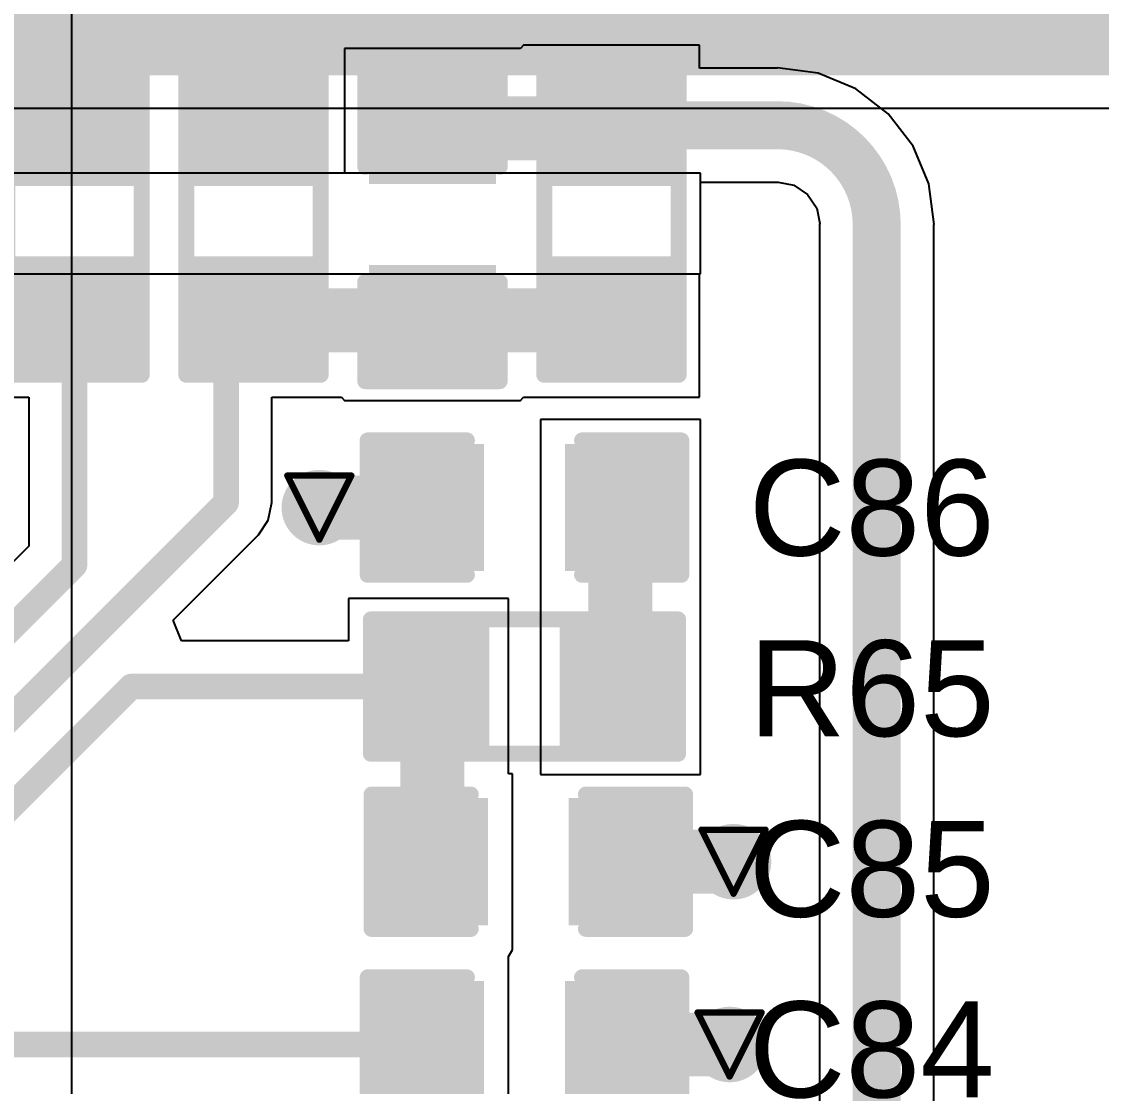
# Model space of a CAD drawing. Header units: inches. Extents: x 0 to 5359, y 0 to 5098.
# Drawn here: x 37.15 to 45.73, y 98.98 to 107.44 of the extents above; entities that cross this region are included whole.
import ezdxf

# ---------------------------------------------------------------- set-up
doc = ezdxf.new("R2010")
doc.units = ezdxf.units.IN
for name, color, linetype in [('Bottom Layer', 5, 'Continuous'), ('Drill Drawing', 1, 'Continuous'), ('Layer 1', 16, 'Continuous'), ('Layer 2', 76, 'Continuous'), ('Top Layer', 1, 'Continuous'), ('Top Overlay', 2, 'Continuous'), ('Top Paste', 8, 'Continuous'), ('Top Solder', 216, 'Continuous'), ('Via Holes', 16, 'Continuous')]:
    doc.layers.add(name, color=color, linetype=linetype)
doc.styles.add('Arial', font='', dxfattribs={"height": 0.2})
doc.styles.get('Arial').set_extended_font_data('Arial')

# ---------------------------------------------------------------- blocks, each defined once
blk = doc.blocks.new('R___0603_110')
at = {"layer": 'Top Layer'}
for points in [[(-0.3809999999999999, 0.4445), (-0.3810000000000001, -0.4445), (-1.143, -0.4445), (-1.143, 0.4445)], [(1.143, 0.4445), (1.143, -0.4445), (0.3809999999999999, -0.4445), (0.3810000000000001, 0.4445)]]:
    blk.add_hatch(color=1, dxfattribs=at).paths.add_polyline_path(points)
at = {"layer": 'Top Paste'}
for points in [[(-0.3809999999999999, 0.4445), (-0.3810000000000001, -0.4445), (-1.143, -0.4445), (-1.143, 0.4445)], [(1.143, 0.4445), (1.143, -0.4445), (0.3809999999999999, -0.4445), (0.3810000000000001, 0.4445)]]:
    blk.add_hatch(color=8, dxfattribs=at).paths.add_polyline_path(points)
at = {"layer": 'Top Solder'}
for points in [[(-0.2793999999999999, 0.5460999999999999), (-0.2794, -0.5461), (-1.2446, -0.5460999999999999), (-1.2446, 0.5461)], [(1.2446, 0.5460999999999999), (1.2446, -0.5461), (0.2793999999999999, -0.5460999999999999), (0.2794, 0.5461)]]:
    blk.add_hatch(color=216, dxfattribs=at).paths.add_polyline_path(points)
at = {"layer": 'Top Overlay'}
for points in [[(-1.2192, 0.5334, 0.127, 0.127, 0), (1.2192, 0.5334, 0.127, 0.127, 0)], [(-1.2192, -0.5334, 0.127, 0.127, 0), (-1.2192, 0.5334, 0.127, 0.127, 0)], [(1.2192, -0.5334, 0.127, 0.127, 0), (1.2192, 0.5334, 0.127, 0.127, 0)], [(-1.2192, -0.5334, 0.127, 0.127, 0), (1.2192, -0.5334, 0.127, 0.127, 0)]]:
    blk.add_lwpolyline(points, format="xyseb", dxfattribs=at)
for points in [[(-1.25095, 0.5334, 0.0635, 0.0635, 1), (-1.18745, 0.5334, 0.0635, 0.0635, 1)], [(-1.25095, 0.5334, 0.0635, 0.0635, 1), (-1.18745, 0.5334, 0.0635, 0.0635, 1)], [(1.18745, 0.5334, 0.0635, 0.0635, 1), (1.25095, 0.5334, 0.0635, 0.0635, 1)], [(1.18745, 0.5334, 0.0635, 0.0635, 1), (1.25095, 0.5334, 0.0635, 0.0635, 1)], [(-1.25095, -0.5334, 0.0635, 0.0635, 1), (-1.18745, -0.5334, 0.0635, 0.0635, 1)], [(-1.25095, -0.5334, 0.0635, 0.0635, 1), (-1.18745, -0.5334, 0.0635, 0.0635, 1)], [(1.18745, -0.5334, 0.0635, 0.0635, 1), (1.25095, -0.5334, 0.0635, 0.0635, 1)], [(1.18745, -0.5334, 0.0635, 0.0635, 1), (1.25095, -0.5334, 0.0635, 0.0635, 1)]]:
    blk.add_lwpolyline(points, format="xyseb", close=True, dxfattribs=at)
blk = doc.blocks.new('R___0603_111')
at = {"layer": 'Top Layer'}
for points in [[(-0.3809999999999999, 0.4445), (-0.3809999999999999, -0.4445), (-1.143, -0.4445), (-1.143, 0.4445)], [(1.143, 0.4445), (1.143, -0.4445), (0.3809999999999999, -0.4445), (0.3809999999999999, 0.4445)]]:
    blk.add_hatch(color=1, dxfattribs=at).paths.add_polyline_path(points)
at = {"layer": 'Top Paste'}
for points in [[(-0.3809999999999999, 0.4445), (-0.3809999999999999, -0.4445), (-1.143, -0.4445), (-1.143, 0.4445)], [(1.143, 0.4445), (1.143, -0.4445), (0.3809999999999999, -0.4445), (0.3809999999999999, 0.4445)]]:
    blk.add_hatch(color=8, dxfattribs=at).paths.add_polyline_path(points)
at = {"layer": 'Top Solder'}
for points in [[(-0.2794, 0.5460999999999999), (-0.2794, -0.5460999999999999), (-1.2446, -0.5460999999999999), (-1.2446, 0.5460999999999999)], [(1.2446, 0.5460999999999999), (1.2446, -0.5460999999999999), (0.2794, -0.5460999999999999), (0.2794, 0.5460999999999999)]]:
    blk.add_hatch(color=216, dxfattribs=at).paths.add_polyline_path(points)
at = {"layer": 'Top Overlay'}
for points in [[(-1.2192, -0.5334, 0.127, 0.127, 0), (-1.2192, 0.5334, 0.127, 0.127, 0)], [(1.2192, 0.5334, 0.127, 0.127, 0), (-1.2192, 0.5334, 0.127, 0.127, 0)], [(1.2192, -0.5334, 0.127, 0.127, 0), (1.2192, 0.5334, 0.127, 0.127, 0)], [(1.2192, -0.5334, 0.127, 0.127, 0), (-1.2192, -0.5334, 0.127, 0.127, 0)]]:
    blk.add_lwpolyline(points, format="xyseb", dxfattribs=at)
for points in [[(-1.25095, 0.5334, 0.0635, 0.0635, 1), (-1.18745, 0.5334, 0.0635, 0.0635, 1)], [(-1.25095, 0.5334, 0.0635, 0.0635, 1), (-1.18745, 0.5334, 0.0635, 0.0635, 1)], [(1.18745, 0.5334, 0.0635, 0.0635, 1), (1.25095, 0.5334, 0.0635, 0.0635, 1)], [(1.18745, 0.5334, 0.0635, 0.0635, 1), (1.25095, 0.5334, 0.0635, 0.0635, 1)], [(-1.25095, -0.5334, 0.0635, 0.0635, 1), (-1.18745, -0.5334, 0.0635, 0.0635, 1)], [(-1.25095, -0.5334, 0.0635, 0.0635, 1), (-1.18745, -0.5334, 0.0635, 0.0635, 1)], [(1.18745, -0.5334, 0.0635, 0.0635, 1), (1.25095, -0.5334, 0.0635, 0.0635, 1)], [(1.18745, -0.5334, 0.0635, 0.0635, 1), (1.25095, -0.5334, 0.0635, 0.0635, 1)]]:
    blk.add_lwpolyline(points, format="xyseb", close=True, dxfattribs=at)
blk = doc.blocks.new('R___0603_115')
at = {"layer": 'Top Layer'}
for points in [[(-0.3809999999999999, 0.4445), (-0.3809999999999999, -0.4445), (-1.143, -0.4445), (-1.143, 0.4445)], [(1.143, 0.4445), (1.143, -0.4445), (0.3809999999999999, -0.4445), (0.3809999999999999, 0.4445)]]:
    blk.add_hatch(color=1, dxfattribs=at).paths.add_polyline_path(points)
at = {"layer": 'Top Paste'}
for points in [[(-0.3809999999999999, 0.4445), (-0.3809999999999999, -0.4445), (-1.143, -0.4445), (-1.143, 0.4445)], [(1.143, 0.4445), (1.143, -0.4445), (0.3809999999999999, -0.4445), (0.3809999999999999, 0.4445)]]:
    blk.add_hatch(color=8, dxfattribs=at).paths.add_polyline_path(points)
at = {"layer": 'Top Solder'}
for points in [[(-0.2794, 0.5460999999999999), (-0.2794, -0.5460999999999999), (-1.2446, -0.5460999999999999), (-1.2446, 0.5460999999999999)], [(1.2446, 0.5460999999999999), (1.2446, -0.5460999999999999), (0.2794, -0.5460999999999999), (0.2794, 0.5460999999999999)]]:
    blk.add_hatch(color=216, dxfattribs=at).paths.add_polyline_path(points)
at = {"layer": 'Top Overlay'}
for points in [[(-1.2192, 0.5334, 0.127, 0.127, 0), (-1.2192, -0.5334, 0.127, 0.127, 0)], [(-1.2192, 0.5334, 0.127, 0.127, 0), (1.2192, 0.5334, 0.127, 0.127, 0)], [(1.2192, 0.5334, 0.127, 0.127, 0), (1.2192, -0.5334, 0.127, 0.127, 0)], [(-1.2192, -0.5334, 0.127, 0.127, 0), (1.2192, -0.5334, 0.127, 0.127, 0)]]:
    blk.add_lwpolyline(points, format="xyseb", dxfattribs=at)
for points in [[(-1.25095, 0.5334, 0.0635, 0.0635, 1), (-1.18745, 0.5334, 0.0635, 0.0635, 1)], [(-1.25095, 0.5334, 0.0635, 0.0635, 1), (-1.18745, 0.5334, 0.0635, 0.0635, 1)], [(1.18745, 0.5334, 0.0635, 0.0635, 1), (1.25095, 0.5334, 0.0635, 0.0635, 1)], [(1.18745, 0.5334, 0.0635, 0.0635, 1), (1.25095, 0.5334, 0.0635, 0.0635, 1)], [(-1.25095, -0.5334, 0.0635, 0.0635, 1), (-1.18745, -0.5334, 0.0635, 0.0635, 1)], [(-1.25095, -0.5334, 0.0635, 0.0635, 1), (-1.18745, -0.5334, 0.0635, 0.0635, 1)], [(1.18745, -0.5334, 0.0635, 0.0635, 1), (1.25095, -0.5334, 0.0635, 0.0635, 1)], [(1.18745, -0.5334, 0.0635, 0.0635, 1), (1.25095, -0.5334, 0.0635, 0.0635, 1)]]:
    blk.add_lwpolyline(points, format="xyseb", close=True, dxfattribs=at)
blk = doc.blocks.new('R___0603_116')
at = {"layer": 'Top Layer'}
for points in [[(-0.3809999999999999, 0.4445), (-0.3809999999999999, -0.4445), (-1.143, -0.4445), (-1.143, 0.4445)], [(1.143, 0.4445), (1.143, -0.4445), (0.3809999999999999, -0.4445), (0.3809999999999999, 0.4445)]]:
    blk.add_hatch(color=1, dxfattribs=at).paths.add_polyline_path(points)
at = {"layer": 'Top Paste'}
for points in [[(-0.3809999999999999, 0.4445), (-0.3809999999999999, -0.4445), (-1.143, -0.4445), (-1.143, 0.4445)], [(1.143, 0.4445), (1.143, -0.4445), (0.3809999999999999, -0.4445), (0.3809999999999999, 0.4445)]]:
    blk.add_hatch(color=8, dxfattribs=at).paths.add_polyline_path(points)
at = {"layer": 'Top Solder'}
for points in [[(-0.2794, 0.5460999999999999), (-0.2794, -0.5460999999999999), (-1.2446, -0.5460999999999999), (-1.2446, 0.5460999999999999)], [(1.2446, 0.5460999999999999), (1.2446, -0.5460999999999999), (0.2794, -0.5460999999999999), (0.2794, 0.5460999999999999)]]:
    blk.add_hatch(color=216, dxfattribs=at).paths.add_polyline_path(points)
at = {"layer": 'Top Overlay'}
for points in [[(-1.2192, 0.5334, 0.127, 0.127, 0), (-1.2192, -0.5334, 0.127, 0.127, 0)], [(-1.2192, 0.5334, 0.127, 0.127, 0), (1.2192, 0.5334, 0.127, 0.127, 0)], [(1.2192, 0.5334, 0.127, 0.127, 0), (1.2192, -0.5334, 0.127, 0.127, 0)], [(-1.2192, -0.5334, 0.127, 0.127, 0), (1.2192, -0.5334, 0.127, 0.127, 0)]]:
    blk.add_lwpolyline(points, format="xyseb", dxfattribs=at)
for points in [[(-1.25095, 0.5334, 0.0635, 0.0635, 1), (-1.18745, 0.5334, 0.0635, 0.0635, 1)], [(-1.25095, 0.5334, 0.0635, 0.0635, 1), (-1.18745, 0.5334, 0.0635, 0.0635, 1)], [(1.18745, 0.5334, 0.0635, 0.0635, 1), (1.25095, 0.5334, 0.0635, 0.0635, 1)], [(1.18745, 0.5334, 0.0635, 0.0635, 1), (1.25095, 0.5334, 0.0635, 0.0635, 1)], [(-1.25095, -0.5334, 0.0635, 0.0635, 1), (-1.18745, -0.5334, 0.0635, 0.0635, 1)], [(-1.25095, -0.5334, 0.0635, 0.0635, 1), (-1.18745, -0.5334, 0.0635, 0.0635, 1)], [(1.18745, -0.5334, 0.0635, 0.0635, 1), (1.25095, -0.5334, 0.0635, 0.0635, 1)], [(1.18745, -0.5334, 0.0635, 0.0635, 1), (1.25095, -0.5334, 0.0635, 0.0635, 1)]]:
    blk.add_lwpolyline(points, format="xyseb", close=True, dxfattribs=at)
blk = doc.blocks.new('C___0603_280')
at = {"layer": 'Top Layer'}
for points in [[(-0.3809999999999999, 0.4445), (-0.3809999999999999, -0.4445), (-1.143, -0.4445), (-1.143, 0.4445)], [(1.143, 0.4445), (1.143, -0.4445), (0.3809999999999999, -0.4445), (0.3809999999999999, 0.4445)]]:
    blk.add_hatch(color=1, dxfattribs=at).paths.add_polyline_path(points)
at = {"layer": 'Top Paste'}
for points in [[(-0.3809999999999999, 0.4445), (-0.3809999999999999, -0.4445), (-1.143, -0.4445), (-1.143, 0.4445)], [(1.143, 0.4445), (1.143, -0.4445), (0.3809999999999999, -0.4445), (0.3809999999999999, 0.4445)]]:
    blk.add_hatch(color=8, dxfattribs=at).paths.add_polyline_path(points)
at = {"layer": 'Top Solder'}
for points in [[(-0.3210001199999999, 0.50449988), (-0.3210001199999999, -0.50449988), (-1.20299988, -0.50449988), (-1.20299988, 0.50449988)], [(1.20299988, 0.50449988), (1.20299988, -0.50449988), (0.3210001199999999, -0.50449988), (0.3210001199999999, 0.50449988)]]:
    blk.add_hatch(color=216, dxfattribs=at).paths.add_polyline_path(points)
at = {"layer": 'Top Overlay'}
for points in [[(-0.4571999999999999, 0.5334, 0.127, 0.127, 0), (-1.2446, 0.5334, 0.127, 0.127, 0)], [(-1.2446, 0.5334, 0.127, 0.127, 0), (-1.2446, -0.5334, 0.127, 0.127, 0)], [(1.2446, 0.5334, 0.127, 0.127, 0), (0.4571999999999999, 0.5334, 0.127, 0.127, 0)], [(1.2446, 0.5334, 0.127, 0.127, 0), (1.2446, -0.5334, 0.127, 0.127, 0)], [(-0.4571999999999999, -0.5334, 0.127, 0.127, 0), (-1.2446, -0.5334, 0.127, 0.127, 0)], [(1.2446, -0.5334, 0.127, 0.127, 0), (0.4571999999999999, -0.5334, 0.127, 0.127, 0)]]:
    blk.add_lwpolyline(points, format="xyseb", dxfattribs=at)
for points in [[(-1.27635, 0.5334, 0.0635, 0.0635, 1), (-1.21285, 0.5334, 0.0635, 0.0635, 1)], [(-1.27635, 0.5334, 0.0635, 0.0635, 1), (-1.21285, 0.5334, 0.0635, 0.0635, 1)], [(-0.4889499999999999, 0.5334, 0.0635, 0.0635, 1), (-0.42545, 0.5334, 0.0635, 0.0635, 1)], [(0.42545, 0.5334, 0.0635, 0.0635, 1), (0.4889499999999999, 0.5334, 0.0635, 0.0635, 1)], [(1.21285, 0.5334, 0.0635, 0.0635, 1), (1.27635, 0.5334, 0.0635, 0.0635, 1)], [(1.21285, 0.5334, 0.0635, 0.0635, 1), (1.27635, 0.5334, 0.0635, 0.0635, 1)], [(-1.27635, -0.5334, 0.0635, 0.0635, 1), (-1.21285, -0.5334, 0.0635, 0.0635, 1)], [(-1.27635, -0.5334, 0.0635, 0.0635, 1), (-1.21285, -0.5334, 0.0635, 0.0635, 1)], [(-0.4889499999999999, -0.5334, 0.0635, 0.0635, 1), (-0.42545, -0.5334, 0.0635, 0.0635, 1)], [(0.42545, -0.5334, 0.0635, 0.0635, 1), (0.4889499999999999, -0.5334, 0.0635, 0.0635, 1)], [(1.21285, -0.5334, 0.0635, 0.0635, 1), (1.27635, -0.5334, 0.0635, 0.0635, 1)], [(1.21285, -0.5334, 0.0635, 0.0635, 1), (1.27635, -0.5334, 0.0635, 0.0635, 1)]]:
    blk.add_lwpolyline(points, format="xyseb", close=True, dxfattribs=at)
blk = doc.blocks.new('C___0603_281')
at = {"layer": 'Top Layer'}
for points in [[(-0.3809999999999999, 0.4445), (-0.3810000000000001, -0.4445), (-1.143, -0.4445), (-1.143, 0.4445)], [(1.143, 0.4445), (1.143, -0.4445), (0.3809999999999999, -0.4445), (0.3810000000000001, 0.4445)]]:
    blk.add_hatch(color=1, dxfattribs=at).paths.add_polyline_path(points)
at = {"layer": 'Top Paste'}
for points in [[(-0.3809999999999999, 0.4445), (-0.3810000000000001, -0.4445), (-1.143, -0.4445), (-1.143, 0.4445)], [(1.143, 0.4445), (1.143, -0.4445), (0.3809999999999999, -0.4445), (0.3810000000000001, 0.4445)]]:
    blk.add_hatch(color=8, dxfattribs=at).paths.add_polyline_path(points)
at = {"layer": 'Top Solder'}
for points in [[(-0.3210001199999999, 0.5044998799999999), (-0.3210001200000001, -0.50449988), (-1.20299988, -0.5044998799999999), (-1.20299988, 0.50449988)], [(1.20299988, 0.5044998799999999), (1.20299988, -0.50449988), (0.3210001199999999, -0.5044998799999999), (0.3210001200000001, 0.50449988)]]:
    blk.add_hatch(color=216, dxfattribs=at).paths.add_polyline_path(points)
at = {"layer": 'Top Overlay'}
for points in [[(-1.2446, 0.5334, 0.127, 0.127, 0), (-0.4571999999999999, 0.5334, 0.127, 0.127, 0)], [(-1.2446, -0.5334, 0.127, 0.127, 0), (-1.2446, 0.5334, 0.127, 0.127, 0)], [(0.4571999999999999, 0.5334, 0.127, 0.127, 0), (1.2446, 0.5334, 0.127, 0.127, 0)], [(1.2446, -0.5334, 0.127, 0.127, 0), (1.2446, 0.5334, 0.127, 0.127, 0)], [(-1.2446, -0.5334, 0.127, 0.127, 0), (-0.4571999999999999, -0.5334, 0.127, 0.127, 0)], [(0.4571999999999999, -0.5334, 0.127, 0.127, 0), (1.2446, -0.5334, 0.127, 0.127, 0)]]:
    blk.add_lwpolyline(points, format="xyseb", dxfattribs=at)
for points in [[(-1.27635, 0.5334, 0.0635, 0.0635, 1), (-1.21285, 0.5334, 0.0635, 0.0635, 1)], [(-1.27635, 0.5334, 0.0635, 0.0635, 1), (-1.21285, 0.5334, 0.0635, 0.0635, 1)], [(-0.4889499999999999, 0.5334, 0.0635, 0.0635, 1), (-0.42545, 0.5334, 0.0635, 0.0635, 1)], [(0.42545, 0.5334, 0.0635, 0.0635, 1), (0.4889499999999999, 0.5334, 0.0635, 0.0635, 1)], [(1.21285, 0.5334, 0.0635, 0.0635, 1), (1.27635, 0.5334, 0.0635, 0.0635, 1)], [(1.21285, 0.5334, 0.0635, 0.0635, 1), (1.27635, 0.5334, 0.0635, 0.0635, 1)], [(-1.27635, -0.5334, 0.0635, 0.0635, 1), (-1.21285, -0.5334, 0.0635, 0.0635, 1)], [(-1.27635, -0.5334, 0.0635, 0.0635, 1), (-1.21285, -0.5334, 0.0635, 0.0635, 1)], [(-0.4889499999999999, -0.5334, 0.0635, 0.0635, 1), (-0.42545, -0.5334, 0.0635, 0.0635, 1)], [(0.42545, -0.5334, 0.0635, 0.0635, 1), (0.4889499999999999, -0.5334, 0.0635, 0.0635, 1)], [(1.21285, -0.5334, 0.0635, 0.0635, 1), (1.27635, -0.5334, 0.0635, 0.0635, 1)], [(1.21285, -0.5334, 0.0635, 0.0635, 1), (1.27635, -0.5334, 0.0635, 0.0635, 1)]]:
    blk.add_lwpolyline(points, format="xyseb", close=True, dxfattribs=at)
blk = doc.blocks.new('C___0603_282')
at = {"layer": 'Top Layer'}
for points in [[(-0.3809999999999999, 0.4445), (-0.3809999999999999, -0.4445), (-1.143, -0.4445), (-1.143, 0.4445)], [(1.143, 0.4445), (1.143, -0.4445), (0.3809999999999999, -0.4445), (0.3809999999999999, 0.4445)]]:
    blk.add_hatch(color=1, dxfattribs=at).paths.add_polyline_path(points)
at = {"layer": 'Top Paste'}
for points in [[(-0.3809999999999999, 0.4445), (-0.3809999999999999, -0.4445), (-1.143, -0.4445), (-1.143, 0.4445)], [(1.143, 0.4445), (1.143, -0.4445), (0.3809999999999999, -0.4445), (0.3809999999999999, 0.4445)]]:
    blk.add_hatch(color=8, dxfattribs=at).paths.add_polyline_path(points)
at = {"layer": 'Top Solder'}
for points in [[(-0.3210001199999999, 0.50449988), (-0.3210001199999999, -0.50449988), (-1.20299988, -0.50449988), (-1.20299988, 0.50449988)], [(1.20299988, 0.50449988), (1.20299988, -0.50449988), (0.3210001199999999, -0.50449988), (0.3210001199999999, 0.50449988)]]:
    blk.add_hatch(color=216, dxfattribs=at).paths.add_polyline_path(points)
at = {"layer": 'Top Overlay'}
for points in [[(-0.4571999999999999, 0.5334, 0.127, 0.127, 0), (-1.2446, 0.5334, 0.127, 0.127, 0)], [(-1.2446, 0.5334, 0.127, 0.127, 0), (-1.2446, -0.5334, 0.127, 0.127, 0)], [(1.2446, 0.5334, 0.127, 0.127, 0), (0.4571999999999999, 0.5334, 0.127, 0.127, 0)], [(1.2446, 0.5334, 0.127, 0.127, 0), (1.2446, -0.5334, 0.127, 0.127, 0)], [(-0.4571999999999999, -0.5334, 0.127, 0.127, 0), (-1.2446, -0.5334, 0.127, 0.127, 0)], [(1.2446, -0.5334, 0.127, 0.127, 0), (0.4571999999999999, -0.5334, 0.127, 0.127, 0)]]:
    blk.add_lwpolyline(points, format="xyseb", dxfattribs=at)
for points in [[(-1.27635, 0.5334, 0.0635, 0.0635, 1), (-1.21285, 0.5334, 0.0635, 0.0635, 1)], [(-1.27635, 0.5334, 0.0635, 0.0635, 1), (-1.21285, 0.5334, 0.0635, 0.0635, 1)], [(-0.4889499999999999, 0.5334, 0.0635, 0.0635, 1), (-0.42545, 0.5334, 0.0635, 0.0635, 1)], [(0.42545, 0.5334, 0.0635, 0.0635, 1), (0.4889499999999999, 0.5334, 0.0635, 0.0635, 1)], [(1.21285, 0.5334, 0.0635, 0.0635, 1), (1.27635, 0.5334, 0.0635, 0.0635, 1)], [(1.21285, 0.5334, 0.0635, 0.0635, 1), (1.27635, 0.5334, 0.0635, 0.0635, 1)], [(-1.27635, -0.5334, 0.0635, 0.0635, 1), (-1.21285, -0.5334, 0.0635, 0.0635, 1)], [(-1.27635, -0.5334, 0.0635, 0.0635, 1), (-1.21285, -0.5334, 0.0635, 0.0635, 1)], [(-0.4889499999999999, -0.5334, 0.0635, 0.0635, 1), (-0.42545, -0.5334, 0.0635, 0.0635, 1)], [(0.42545, -0.5334, 0.0635, 0.0635, 1), (0.4889499999999999, -0.5334, 0.0635, 0.0635, 1)], [(1.21285, -0.5334, 0.0635, 0.0635, 1), (1.27635, -0.5334, 0.0635, 0.0635, 1)], [(1.21285, -0.5334, 0.0635, 0.0635, 1), (1.27635, -0.5334, 0.0635, 0.0635, 1)]]:
    blk.add_lwpolyline(points, format="xyseb", close=True, dxfattribs=at)
blk = doc.blocks.new('C___0603_293')
at = {"layer": 'Top Layer'}
for points in [[(-0.3809999999999999, 0.4445), (-0.3809999999999999, -0.4445), (-1.143, -0.4445), (-1.143, 0.4445)], [(1.143, 0.4445), (1.143, -0.4445), (0.3809999999999999, -0.4445), (0.3809999999999999, 0.4445)]]:
    blk.add_hatch(color=1, dxfattribs=at).paths.add_polyline_path(points)
at = {"layer": 'Top Paste'}
for points in [[(-0.3809999999999999, 0.4445), (-0.3809999999999999, -0.4445), (-1.143, -0.4445), (-1.143, 0.4445)], [(1.143, 0.4445), (1.143, -0.4445), (0.3809999999999999, -0.4445), (0.3809999999999999, 0.4445)]]:
    blk.add_hatch(color=8, dxfattribs=at).paths.add_polyline_path(points)
at = {"layer": 'Top Solder'}
for points in [[(-0.3210001199999999, 0.50449988), (-0.3210001199999999, -0.50449988), (-1.20299988, -0.50449988), (-1.20299988, 0.50449988)], [(1.20299988, 0.50449988), (1.20299988, -0.50449988), (0.3210001199999999, -0.50449988), (0.3210001199999999, 0.50449988)]]:
    blk.add_hatch(color=216, dxfattribs=at).paths.add_polyline_path(points)
at = {"layer": 'Top Overlay'}
for points in [[(-1.2446, -0.5333974599999999, 0.127, 0.127, 0), (-1.2446, 0.5334, 0.127, 0.127, 0)], [(-0.4571999999999999, 0.5334, 0.127, 0.127, 0), (-1.2446, 0.5334, 0.127, 0.127, 0)], [(1.2446, 0.5334, 0.127, 0.127, 0), (0.4571999999999999, 0.5334, 0.127, 0.127, 0)], [(1.2446, -0.5333974599999999, 0.127, 0.127, 0), (1.2446, 0.5334, 0.127, 0.127, 0)], [(-0.4571999999999999, -0.5333974599999999, 0.127, 0.127, 0), (-1.2446, -0.5333974599999999, 0.127, 0.127, 0)], [(1.2446, -0.5333974599999999, 0.127, 0.127, 0), (0.4571999999999999, -0.5333974599999999, 0.127, 0.127, 0)]]:
    blk.add_lwpolyline(points, format="xyseb", dxfattribs=at)
for points in [[(-1.27635, 0.5334, 0.0635, 0.0635, 1), (-1.21285, 0.5334, 0.0635, 0.0635, 1)], [(-1.27635, 0.5334, 0.0635, 0.0635, 1), (-1.21285, 0.5334, 0.0635, 0.0635, 1)], [(-0.4889499999999999, 0.5334, 0.0635, 0.0635, 1), (-0.42545, 0.5334, 0.0635, 0.0635, 1)], [(0.42545, 0.5334, 0.0635, 0.0635, 1), (0.4889499999999999, 0.5334, 0.0635, 0.0635, 1)], [(1.21285, 0.5334, 0.0635, 0.0635, 1), (1.27635, 0.5334, 0.0635, 0.0635, 1)], [(1.21285, 0.5334, 0.0635, 0.0635, 1), (1.27635, 0.5334, 0.0635, 0.0635, 1)], [(-1.27635, -0.5333974599999999, 0.0635, 0.0635, 1), (-1.21285, -0.5333974599999999, 0.0635, 0.0635, 1)], [(-1.27635, -0.5333974599999999, 0.0635, 0.0635, 1), (-1.21285, -0.5333974599999999, 0.0635, 0.0635, 1)], [(-0.4889499999999999, -0.5333974599999999, 0.0635, 0.0635, 1), (-0.42545, -0.5333974599999999, 0.0635, 0.0635, 1)], [(0.42545, -0.5333974599999999, 0.0635, 0.0635, 1), (0.4889499999999999, -0.5333974599999999, 0.0635, 0.0635, 1)], [(1.21285, -0.5333974599999999, 0.0635, 0.0635, 1), (1.27635, -0.5333974599999999, 0.0635, 0.0635, 1)], [(1.21285, -0.5333974599999999, 0.0635, 0.0635, 1), (1.27635, -0.5333974599999999, 0.0635, 0.0635, 1)]]:
    blk.add_lwpolyline(points, format="xyseb", close=True, dxfattribs=at)

msp = doc.modelspace()

# ---------------------------------------------------------------- hatches: boundary and pattern name
at = {"layer": 'Bottom Layer'}
h = msp.add_hatch(color=5, dxfattribs=at)
edge = h.paths.add_edge_path()
edge.add_arc((39.51738604, 103.57696074), 0.2999994, 0, 360)
h = msp.add_hatch(color=5, dxfattribs=at)
edge = h.paths.add_edge_path()
edge.add_arc((42.80539064, 100.76589702), 0.2999994, 0, 360)
h = msp.add_hatch(color=5, dxfattribs=at)
edge = h.paths.add_edge_path()
edge.add_arc((42.7745398, 99.31455371999999), 0.2999994, 0, 360)
at = {"layer": 'Layer 1'}
h = msp.add_hatch(color=16, dxfattribs=at)
edge = h.paths.add_edge_path()
edge.add_arc((39.51738604, 103.57696074), 0.2999994, 0, 360)
h = msp.add_hatch(color=16, dxfattribs=at)
edge = h.paths.add_edge_path()
edge.add_arc((42.80539064, 100.76589702), 0.2999994, 0, 360)
h = msp.add_hatch(color=16, dxfattribs=at)
edge = h.paths.add_edge_path()
edge.add_arc((42.7745398, 99.31455371999999), 0.2999994, 0, 360)
at = {"layer": 'Layer 2'}
h = msp.add_hatch(color=76, dxfattribs=at)
edge = h.paths.add_edge_path()
edge.add_arc((39.51738604, 103.57696074), 0.2999994, 0, 360)
h = msp.add_hatch(color=76, dxfattribs=at)
edge = h.paths.add_edge_path()
edge.add_arc((42.80539064, 100.76589702), 0.2999994, 0, 360)
h = msp.add_hatch(color=76, dxfattribs=at)
edge = h.paths.add_edge_path()
edge.add_arc((42.7745398, 99.31455371999999), 0.2999994, 0, 360)
at = {"layer": 'Top Layer'}
h = msp.add_hatch(color=1, dxfattribs=at)
edge = h.paths.add_edge_path()
edge.add_arc((39.51738604, 103.57696074), 0.2999994, 0, 360)
h = msp.add_hatch(color=1, dxfattribs=at)
edge = h.paths.add_edge_path()
edge.add_arc((42.80539064, 100.76589702), 0.2999994, 0, 360)
h = msp.add_hatch(color=1, dxfattribs=at)
edge = h.paths.add_edge_path()
edge.add_arc((42.7745398, 99.31455371999999), 0.2999994, 0, 360)
at = {"layer": 'Via Holes'}
h = msp.add_hatch(color=7, dxfattribs=at)
edge = h.paths.add_edge_path()
edge.add_arc((39.51738604, 103.57696074), 0.1499997, 0, 360)
h = msp.add_hatch(color=7, dxfattribs=at)
edge = h.paths.add_edge_path()
edge.add_arc((42.80539064, 100.76589702), 0.1499997, 0, 360)
h = msp.add_hatch(color=7, dxfattribs=at)
edge = h.paths.add_edge_path()
edge.add_arc((42.7745398, 99.31455371999999), 0.1499997, 0, 360)

# ---------------------------------------------------------------- linework, layer by layer
at = {"layer": 'Bottom Layer'}
msp.add_line((36.1532043, 106.7494944), (55.54917516, 106.7494944), dxfattribs=at)
msp.add_lwpolyline([(36.1532043, 107.45402182, 0.889, 0.889, 0), (55.54917516, 107.45402182, 0.889, 0.889, 0)], format="xyseb", dxfattribs=at)
at = {"layer": 'Drill Drawing'}
for points in [[(39.26338604, 103.83096074, 0.0508, 0.0508, 0), (39.77138604, 103.83096074, 0.0508, 0.0508, 0)], [(39.26338604, 103.83096074, 0.0508, 0.0508, 0), (39.51738604, 103.32296074, 0.0508, 0.0508, 0)], [(39.51738604, 103.32296074, 0.0508, 0.0508, 0), (39.77138604, 103.83096074, 0.0508, 0.0508, 0)], [(42.55139063999999, 101.01989702, 0.0508, 0.0508, 0), (43.05939064, 101.01989702, 0.0508, 0.0508, 0)], [(42.55139063999999, 101.01989702, 0.0508, 0.0508, 0), (42.80539064, 100.51189702, 0.0508, 0.0508, 0)], [(42.80539064, 100.51189702, 0.0508, 0.0508, 0), (43.05939064, 101.01989702, 0.0508, 0.0508, 0)], [(42.52053979999999, 99.56855371999998, 0.0508, 0.0508, 0), (43.0285398, 99.56855371999998, 0.0508, 0.0508, 0)], [(42.52053979999999, 99.56855371999998, 0.0508, 0.0508, 0), (42.7745398, 99.06055372, 0.0508, 0.0508, 0)], [(42.7745398, 99.06055372, 0.0508, 0.0508, 0), (43.0285398, 99.56855371999998, 0.0508, 0.0508, 0)]]:
    msp.add_lwpolyline(points, format="xyseb", dxfattribs=at)
for points in [[(39.25068604, 103.83096074, 0.0254, 0.0254, 1), (39.27608604, 103.83096074, 0.0254, 0.0254, 1)], [(39.25068604, 103.83096074, 0.0254, 0.0254, 1), (39.27608604, 103.83096074, 0.0254, 0.0254, 1)], [(39.75868604, 103.83096074, 0.0254, 0.0254, 1), (39.78408604, 103.83096074, 0.0254, 0.0254, 1)], [(39.75868604, 103.83096074, 0.0254, 0.0254, 1), (39.78408604, 103.83096074, 0.0254, 0.0254, 1)], [(39.50468604, 103.32296074, 0.0254, 0.0254, 1), (39.53008604, 103.32296074, 0.0254, 0.0254, 1)], [(39.50468604, 103.32296074, 0.0254, 0.0254, 1), (39.53008604, 103.32296074, 0.0254, 0.0254, 1)], [(42.53869064, 101.01989702, 0.0254, 0.0254, 1), (42.56409064, 101.01989702, 0.0254, 0.0254, 1)], [(42.53869064, 101.01989702, 0.0254, 0.0254, 1), (42.56409064, 101.01989702, 0.0254, 0.0254, 1)], [(43.04669064, 101.01989702, 0.0254, 0.0254, 1), (43.07209063999999, 101.01989702, 0.0254, 0.0254, 1)], [(43.04669064, 101.01989702, 0.0254, 0.0254, 1), (43.07209063999999, 101.01989702, 0.0254, 0.0254, 1)], [(42.79269064, 100.51189702, 0.0254, 0.0254, 1), (42.81809063999999, 100.51189702, 0.0254, 0.0254, 1)], [(42.79269064, 100.51189702, 0.0254, 0.0254, 1), (42.81809063999999, 100.51189702, 0.0254, 0.0254, 1)], [(42.5078398, 99.56855371999998, 0.0254, 0.0254, 1), (42.5332398, 99.56855371999998, 0.0254, 0.0254, 1)], [(42.5078398, 99.56855371999998, 0.0254, 0.0254, 1), (42.5332398, 99.56855371999998, 0.0254, 0.0254, 1)], [(43.0158398, 99.56855371999998, 0.0254, 0.0254, 1), (43.0412398, 99.56855371999998, 0.0254, 0.0254, 1)], [(43.0158398, 99.56855371999998, 0.0254, 0.0254, 1), (43.0412398, 99.56855371999998, 0.0254, 0.0254, 1)], [(42.7618398, 99.06055372, 0.0254, 0.0254, 1), (42.78723979999999, 99.06055372, 0.0254, 0.0254, 1)], [(42.7618398, 99.06055372, 0.0254, 0.0254, 1), (42.78723979999999, 99.06055372, 0.0254, 0.0254, 1)]]:
    msp.add_lwpolyline(points, format="xyseb", close=True, dxfattribs=at)
at = {"layer": 'Layer 2'}
msp.add_line((37.55211183999999, 93.4516546), (37.55211183999999, 109.33608816), dxfattribs=at)
at = {"layer": 'Top Layer'}
for p, q in [((41.13791366, 107.24784748), (41.11410878, 107.22244494)), ((41.13791366, 107.24784494), (41.13791366, 107.24784748)), ((42.53491366, 107.24784494), (41.13791366, 107.24784494)), ((42.53491366, 107.06605206), (42.53491366, 107.24784494)), ((41.11410878, 107.22244494), (39.71711132, 107.22244494)), ((39.71711132, 107.22244494), (39.71711132, 106.23184494)), ((43.1546, 107.06605206), (42.53491366, 107.06605206)), ((43.4761894, 107.02563558), (43.1546, 107.06797484)), ((43.1546, 107.06797484), (43.1546, 107.06605206)), ((43.77586367999999, 106.90150832), (43.4761894, 107.02563558)), ((44.03320124, 106.70404618), (43.77586367999999, 106.90150832)), ((44.23066338, 106.44671116), (44.03320124, 106.70404618)), ((44.35479064, 106.14703434), (44.23066338, 106.44671116)), ((42.54296292, 106.23184494), (27.04382704, 106.23184494)), ((39.71711132, 106.23184494), (36.85170429999999, 106.23184494)), ((42.54296292, 105.43341118), (42.54296292, 106.23184494)), ((42.54296292, 105.43341118), (42.54296292, 106.15963782)), ((42.54296292, 106.15963782), (43.1546, 106.15963782)), ((43.1546, 106.15963782), (43.16082554, 106.1608748)), ((43.16082554, 106.1608748), (43.28343896, 106.13648572)), ((43.28343896, 106.13648572), (43.3926615, 106.06350644)), ((44.3971299, 105.82544494), (44.35479064, 106.14703434)), ((43.3926615, 106.06350644), (43.46564078, 105.9542839)), ((43.46564078, 105.9542839), (43.49002986, 105.83167048)), ((43.49002986, 105.83167048), (43.48879288, 105.82544494)), ((43.48879288, 105.82544494), (43.48879288, 95.89294004)), ((44.39520711999999, 95.63904163999999), (44.39520711999999, 105.82544494)), ((44.39520711999999, 105.82544494), (44.3971299, 105.82544494)), ((27.04382704, 105.43341118), (42.54296292, 105.43341118)), ((42.53491366, 104.45384494), (42.53491366, 105.43341118)), ((42.53491366, 105.43341118), (42.54296292, 105.43341118)), ((36.87551172, 104.45384494), (37.21143942, 104.45384494)), ((37.21143942, 104.45384494), (37.21143942, 103.27071294)), ((39.13985313999999, 103.61671936), (39.13985313999999, 104.45384494)), ((39.13985313999999, 104.45384494), (39.69330644, 104.45384494)), ((39.69330644, 104.45384494), (39.71711132, 104.4284424)), ((39.71711132, 104.4284424), (39.71711132, 104.42844494)), ((39.71711132, 104.42844494), (41.11411132, 104.42844494)), ((41.11411132, 104.4284424), (41.13791619999999, 104.45384494)), ((41.11411132, 104.42844494), (41.11411132, 104.4284424)), ((41.13791619999999, 104.45384494), (42.53491366, 104.45384494)), ((42.54296292, 104.27546074), (41.27296292, 104.27546074)), ((41.27296292, 104.27546074), (41.27296292, 102.87846582)), ((42.54296292, 102.87846582), (42.54296292, 104.27546074)), ((39.1122535, 103.47795916), (39.13985568, 103.61670666)), ((39.13985568, 103.61670666), (39.13985313999999, 103.61671936)), ((39.03366082, 103.36033176), (39.1122535, 103.47795916)), ((38.35631902, 102.6829925), (39.0336532, 103.36032668)), ((39.0336532, 103.36032668), (39.03366082, 103.36033176)), ((37.21143942, 103.27071294), (34.46926304, 100.52853656)), ((41.27296292, 102.87846582), (41.27295784, 102.87846582)), ((41.27295784, 102.87846582), (41.27295784, 102.85465332)), ((42.54296799999999, 102.87846582), (42.54296292, 102.87846582)), ((42.54296799999999, 102.85465332), (42.54296799999999, 102.87846582)), ((41.01896292, 102.8546584), (39.74896292, 102.8546584)), ((39.74896292, 102.8546584), (39.74896292, 102.51872562)), ((41.01896292, 101.46439702), (41.01896292, 102.8546584)), ((41.27295784, 102.85465332), (41.27296292, 102.85465332)), ((41.27296292, 102.85465332), (41.27296292, 101.4576584)), ((42.54296292, 101.4576584), (42.54296292, 102.85465332)), ((42.54296292, 102.85465332), (42.54296799999999, 102.85465332)), ((38.42436054, 102.51872562), (38.35631902, 102.6829925)), ((39.74896292, 102.51872562), (38.42436054, 102.51872562)), ((41.04981376, 101.46439702), (41.01896292, 101.46439702)), ((41.04981376, 100.06739956), (41.04981376, 101.46439702)), ((41.27296292, 101.4576584), (42.54296292, 101.4576584)), ((41.01896292, 100.01305118), (41.0498163, 100.06739956)), ((41.0498163, 100.06739956), (41.04981376, 100.06739956)), ((41.01896292, 98.61605879999999), (41.01896292, 100.01305118))]:
    msp.add_line(p, q, dxfattribs=at)
for points in [[(37.57400664, 106.61284494, 0.3809999999999999, 0.3809999999999999, 0), (37.57400664, 108.91901508, 0.3809999999999999, 0.3809999999999999, 0)], [(38.99480897999999, 106.61284494, 0.508, 0.508, 0), (38.99480897999999, 108.07119102, 0.508, 0.508, 0)], [(40.41561132, 106.58744494, 0.508, 0.508, 0), (41.81101366, 106.58744494, 0.508, 0.508, 0)], [(41.83641366, 106.61284494, 0.3809999999999999, 0.3809999999999999, 0), (43.1546, 106.61284494, 0.3809999999999999, 0.3809999999999999, 0)], [(43.1546, 106.61284494, 0.3809999999999999, 0.3809999999999999, -0.4142135623730951), (43.942, 105.82544494, 0.3809999999999999, 0.3809999999999999, 0)], [(43.942, 94.45600108, 0.3809999999999999, 0.3809999999999999, 0), (43.942, 105.82544494, 0.3809999999999999, 0.3809999999999999, 0)], [(39.19800898, 105.06344494, 0.508, 0.508, 0), (40.41561132, 105.06344494, 0.508, 0.508, 0)], [(40.41561132, 105.06344494, 0.508, 0.508, 0), (41.70679746, 105.06344494, 0.508, 0.508, 0)], [(37.57400664, 103.1205329, 0.2032, 0.2032, 0), (37.57400664, 105.08884494, 0.2032, 0.2032, 0)], [(38.77728592, 104.87132188, 0.2032, 0.2032, 0), (38.99480897999999, 105.08884494, 0.2032, 0.2032, 0)], [(41.70679746, 105.06344494, 0.2032, 0.2032, 0), (41.70679999999999, 105.0634424, 0.2032, 0.2032, 0)], [(38.77728592, 103.61670666, 0.2032, 0.2032, 0), (38.77728592, 104.87132188, 0.2032, 0.2032, 0)], [(39.51738604, 103.57696074, 0.508, 0.508, 0), (40.38396292, 103.57696074, 0.508, 0.508, 0)], [(41.90796292, 102.1561584, 0.508, 0.508, 0), (41.90796292, 103.57696074, 0.508, 0.508, 0)], [(34.65209732, 99.49151806, 0.2032, 0.2032, 0), (38.77728592, 103.61670666, 0.2032, 0.2032, 0)], [(41.90796292, 103.57696074, 0.2032, 0.2032, 0), (41.90820676, 103.5767169, 0.2032, 0.2032, 0)], [(34.29854456, 99.84507081999999, 0.2032, 0.2032, 0), (37.57400664, 103.1205329, 0.2032, 0.2032, 0)], [(40.41481376, 100.76589702, 0.508, 0.508, 0), (40.41481376, 102.12530756, 0.508, 0.508, 0)], [(35.00565262, 99.13796529999999, 0.2032, 0.2032, 0), (38.02384572, 102.1561584, 0.2032, 0.2032, 0)], [(38.02384572, 102.1561584, 0.2032, 0.2032, 0), (40.38396292, 102.1561584, 0.2032, 0.2032, 0)], [(41.93881376, 100.76589702, 0.508, 0.508, 0), (42.80539064, 100.76589702, 0.508, 0.508, 0)], [(41.90796292, 99.31455371999999, 0.508, 0.508, 0), (42.7745398, 99.31455371999999, 0.508, 0.508, 0)], [(35.88934148, 99.31455371999999, 0.2032, 0.2032, 0), (40.38396292, 99.31455371999999, 0.2032, 0.2032, 0)]]:
    msp.add_lwpolyline(points, format="xyseb", dxfattribs=at)
for points in [[(38.86780898, 106.61284494, 0.254, 0.254, 1), (39.12180898, 106.61284494, 0.254, 0.254, 1)], [(40.28861132, 106.58744494, 0.254, 0.254, 1), (40.54261132, 106.58744494, 0.254, 0.254, 1)], [(41.68401366, 106.58744494, 0.254, 0.254, 1), (41.93801366, 106.58744494, 0.254, 0.254, 1)], [(37.47875663999999, 106.61284494, 0.1905, 0.1905, 1), (37.66925664, 106.61284494, 0.1905, 0.1905, 1)], [(41.74116366, 106.61284494, 0.1905, 0.1905, 1), (41.93166366, 106.61284494, 0.1905, 0.1905, 1)], [(43.05934999999999, 106.61284494, 0.1905, 0.1905, 1), (43.24985, 106.61284494, 0.1905, 0.1905, 1)], [(43.05934999999999, 106.61284494, 0.1905, 0.1905, 1), (43.24985, 106.61284494, 0.1905, 0.1905, 1)], [(43.84675, 105.82544494, 0.1905, 0.1905, 1), (44.03724999999999, 105.82544494, 0.1905, 0.1905, 1)], [(43.84675, 105.82544494, 0.1905, 0.1905, 1), (44.03724999999999, 105.82544494, 0.1905, 0.1905, 1)], [(39.07100897999999, 105.06344494, 0.254, 0.254, 1), (39.32500897999999, 105.06344494, 0.254, 0.254, 1)], [(40.28861132, 105.06344494, 0.254, 0.254, 1), (40.54261132, 105.06344494, 0.254, 0.254, 1)], [(40.28861132, 105.06344494, 0.254, 0.254, 1), (40.54261132, 105.06344494, 0.254, 0.254, 1)], [(41.57979745999999, 105.06344494, 0.254, 0.254, 1), (41.83379746, 105.06344494, 0.254, 0.254, 1)], [(37.52320664, 105.08884494, 0.1016, 0.1016, 1), (37.62480664, 105.08884494, 0.1016, 0.1016, 1)], [(38.94400898, 105.08884494, 0.1016, 0.1016, 1), (39.04560898, 105.08884494, 0.1016, 0.1016, 1)], [(41.65599746, 105.06344494, 0.1016, 0.1016, 1), (41.75759746, 105.06344494, 0.1016, 0.1016, 1)], [(41.65599999999999, 105.0634424, 0.1016, 0.1016, 1), (41.7576, 105.0634424, 0.1016, 0.1016, 1)], [(38.72648592, 104.87132188, 0.1016, 0.1016, 1), (38.82808592, 104.87132188, 0.1016, 0.1016, 1)], [(38.72648592, 104.87132188, 0.1016, 0.1016, 1), (38.82808592, 104.87132188, 0.1016, 0.1016, 1)], [(39.39038604, 103.57696074, 0.254, 0.254, 1), (39.64438603999999, 103.57696074, 0.254, 0.254, 1)], [(40.25696292, 103.57696074, 0.254, 0.254, 1), (40.51096292, 103.57696074, 0.254, 0.254, 1)], [(41.78096292, 103.57696074, 0.254, 0.254, 1), (42.03496292, 103.57696074, 0.254, 0.254, 1)], [(38.72648592, 103.61670666, 0.1016, 0.1016, 1), (38.82808592, 103.61670666, 0.1016, 0.1016, 1)], [(38.72648592, 103.61670666, 0.1016, 0.1016, 1), (38.82808592, 103.61670666, 0.1016, 0.1016, 1)], [(41.85716291999999, 103.57696074, 0.1016, 0.1016, 1), (41.95876292, 103.57696074, 0.1016, 0.1016, 1)], [(41.85740676, 103.5767169, 0.1016, 0.1016, 1), (41.95900675999999, 103.5767169, 0.1016, 0.1016, 1)], [(37.52320664, 103.1205329, 0.1016, 0.1016, 1), (37.62480664, 103.1205329, 0.1016, 0.1016, 1)], [(37.52320664, 103.1205329, 0.1016, 0.1016, 1), (37.62480664, 103.1205329, 0.1016, 0.1016, 1)], [(40.28781376, 102.12530756, 0.254, 0.254, 1), (40.54181376, 102.12530756, 0.254, 0.254, 1)], [(41.78096292, 102.1561584, 0.254, 0.254, 1), (42.03496292, 102.1561584, 0.254, 0.254, 1)], [(37.97304572, 102.1561584, 0.1016, 0.1016, 1), (38.07464572, 102.1561584, 0.1016, 0.1016, 1)], [(37.97304572, 102.1561584, 0.1016, 0.1016, 1), (38.07464572, 102.1561584, 0.1016, 0.1016, 1)], [(40.33316292, 102.1561584, 0.1016, 0.1016, 1), (40.43476292, 102.1561584, 0.1016, 0.1016, 1)], [(40.28781376, 100.76589702, 0.254, 0.254, 1), (40.54181376, 100.76589702, 0.254, 0.254, 1)], [(41.81181376, 100.76589702, 0.254, 0.254, 1), (42.06581376, 100.76589702, 0.254, 0.254, 1)], [(42.67839064, 100.76589702, 0.254, 0.254, 1), (42.93239064, 100.76589702, 0.254, 0.254, 1)], [(41.78096292, 99.31455371999999, 0.254, 0.254, 1), (42.03496292, 99.31455371999999, 0.254, 0.254, 1)], [(42.6475398, 99.31455371999999, 0.254, 0.254, 1), (42.90153979999999, 99.31455371999999, 0.254, 0.254, 1)], [(40.33316292, 99.31455371999999, 0.1016, 0.1016, 1), (40.43476292, 99.31455371999999, 0.1016, 0.1016, 1)]]:
    msp.add_lwpolyline(points, format="xyseb", close=True, dxfattribs=at)

# ---------------------------------------------------------------- block references
for name, p, rotation in [('R___0603_111', (37.57400664, 105.85084494), 270), ('R___0603_115', (38.99480897999999, 105.85084494), 90), ('C___0603_293', (40.41561132, 105.82544494), 270), ('R___0603_116', (41.83641366, 105.85084494), 90), ('C___0603_280', (41.14596292, 103.57696074), 180), ('C___0603_282', (41.14596292, 99.31455371999999), 180)]:
    msp.add_blockref(name, p, dxfattribs=dict(rotation=rotation))
for name, p in [('R___0603_110', (41.14596292, 102.1561584)), ('C___0603_281', (41.17681376, 100.76589702))]:
    msp.add_blockref(name, p)

# ---------------------------------------------------------------- texts
at = {"layer": 'Top Overlay', "style": 'Arial'}
for s, p in [('C86', (42.9263302, 103.19608266)), ('R65', (42.9263302, 101.76215868)), ('C85', (42.9263302, 100.3282347)), ('C84', (42.9263302, 98.89431072))]:
    msp.add_text(s, height=0.7619999999999999, dxfattribs=at).set_placement(p)

doc.saveas('drawing.dxf')
